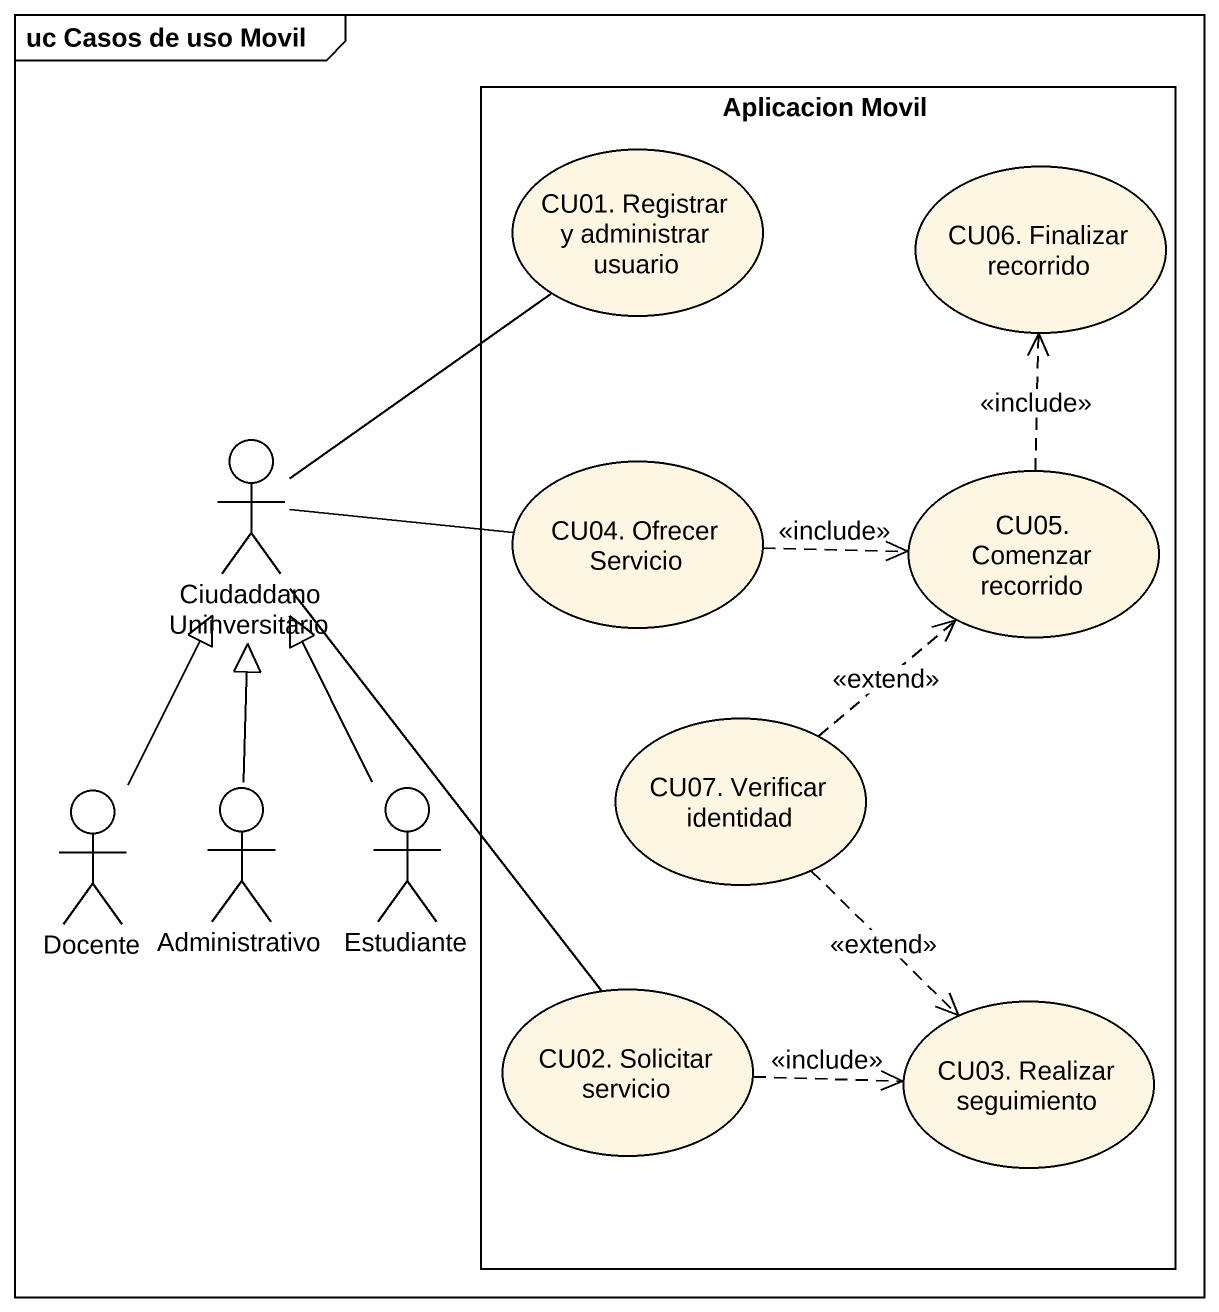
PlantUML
@startuml
mainframe uc Casos de uso Movil
rectangle "Aplicacion Movil" as Aplicacion_Movil {
  usecase "CU01. Registrar y administrar usuario" as CU01_Registrar_y
  usecase "CU06. Finalizar recorrido" as CU06_Finalizar_recorrido
  usecase "CU04. Ofrecer Servicio" as CU04_Ofrecer_Servicio
  usecase "CU05. Comenzar recorrido" as CU05_Comenzar_recorrido
  usecase "CU07. Verificar identidad" as CU07_Verificar_identidad
  usecase "CU02. Solicitar servicio" as CU02_Solicitar_servicio
  usecase "CU03. Realizar seguimiento" as CU03_Realizar_seguimiento
}
actor "Ciudaddano Uninversitario" as Ciudaddano_Uninversitario
actor Docente
actor Administrativo
actor Estudiante
Ciudaddano_Uninversitario -up- CU01_Registrar_y
Ciudaddano_Uninversitario -right- CU04_Ofrecer_Servicio
Ciudaddano_Uninversitario -- CU02_Solicitar_servicio
CU04_Ofrecer_Servicio .right.> CU05_Comenzar_recorrido : <<include>>
CU05_Comenzar_recorrido .up.> CU06_Finalizar_recorrido : <<include>>
CU07_Verificar_identidad .up.> CU05_Comenzar_recorrido : <<extend>>
CU07_Verificar_identidad ..> CU03_Realizar_seguimiento : <<extend>>
Docente -up-|> Ciudaddano_Uninversitario
Administrativo -up-|> Ciudaddano_Uninversitario
Estudiante -up-|> Ciudaddano_Uninversitario
CU02_Solicitar_servicio .right.> CU03_Realizar_seguimiento : <<include>>
@enduml
